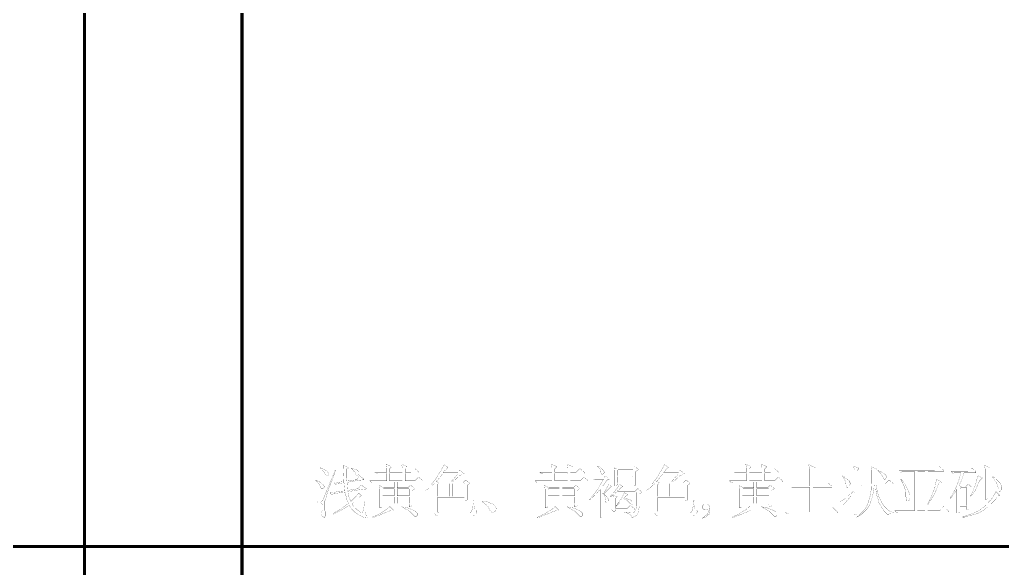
# Model space of a CAD drawing. Extents: x 94 to 452, y -72 to 1042.
# Drawn here: x 207.1 to 269.5, y 937.4 to 972.3 of the extents above; entities that cross this region are included whole.
import ezdxf

# ---------------------------------------------------------------- set-up
doc = ezdxf.new("R2010")
doc.units = 0
doc.header["$MEASUREMENT"] = 0
doc.layers.add('TREE_LAYER', color=7, linetype='Continuous')

msp = doc.modelspace()

# ---------------------------------------------------------------- linework, layer by layer
at = {"layer": 'TREE_LAYER'}
for points, const_width, elevation in [([(211.22612, 978.527106), (211.22612, 938.833945)], 0.2, 39.693161), ([(221.22612, 978.527106), (221.22612, 938.833945)], 0.2, 39.693161), ([(227.666272, 943.985825), (227.652547, 943.985825), (227.652547, 943.889747), (227.652547, 943.889747), (227.666272, 943.69759), (227.666272, 943.69759), (227.666272, 943.601511), (227.666272, 943.601511), (227.693723, 943.066217), (227.707449, 942.956413), (227.679998, 942.956413), (227.240782, 942.887786), (227.062351, 942.887786), (227.172155, 942.777982), (227.281958, 942.819158), (227.707449, 942.87406), (227.721174, 942.860335), (227.762351, 942.379943), (227.748625, 942.366217), (227.570194, 942.338766), (227.529017, 942.338766), (227.309409, 942.311315), (227.062351, 942.270139), (227.007449, 942.270139), (226.815292, 942.228962), (226.925096, 942.119158), (226.952547, 942.119158), (227.062351, 942.187786), (227.776076, 942.283864), (227.789802, 942.270139), (227.803527, 942.146609), (227.830978, 942.050531), (227.899605, 941.762296), (227.995684, 941.583864), (227.789802, 941.419158), (227.364311, 941.130923), (226.993723, 940.911315), (226.993723, 940.870139), (227.570194, 941.158374), (228.050586, 941.446609), (228.132939, 941.281904), (228.393723, 941.007394), (228.709409, 940.801511), (228.956468, 940.691707), (229.189802, 940.650531), (229.189802, 940.732884), (229.079998, 940.870139), (229.038821, 941.04857), (229.038821, 941.679943), (229.01137, 941.515237), (228.997645, 941.460335), (228.929017, 941.117198), (228.929017, 941.089747), (228.86039, 940.979943), (228.791762, 940.979943), (228.530978, 941.1721), (228.338821, 941.350531), (228.215292, 941.542688), (228.229017, 941.570139), (228.338821, 941.638766), (228.640782, 941.940727), (228.819213, 942.050531), (228.640782, 942.228962), (228.462351, 942.009354), (228.146664, 941.693668), (228.119213, 941.734845), (228.050586, 941.899551), (227.981958, 942.119158), (227.954507, 942.29759), (227.954507, 942.311315), (227.981958, 942.325041), (228.146664, 942.338766), (228.338821, 942.379943), (228.366272, 942.379943), (228.627056, 942.421119), (229.093723, 942.476021), (229.121174, 942.489747), (229.121174, 942.517198), (228.901566, 942.668178), (228.750586, 942.736805), (228.709409, 942.627002), (228.599605, 942.489747), (228.544704, 942.489747), (227.954507, 942.393668), (227.940782, 942.421119), (227.899605, 942.901511), (227.899605, 942.901511), (228.695684, 943.038766), (228.73686, 943.038766), (228.832939, 943.052492), (228.956468, 943.066217), (228.970194, 943.066217), (228.970194, 943.107394), (228.681958, 943.327002), (228.530978, 943.066217), (228.476076, 943.066217), (227.899605, 942.983864), (227.88588, 943.011315), (227.88588, 943.052492), (227.872155, 943.162296), (227.872155, 943.766217), (227.88588, 943.766217), (227.981958, 943.807394), (227.981958, 943.834845), (227.844704, 943.917198), (227.666272, 943.985825), (227.666272, 943.985825)], 0.01, 108), ([(230.383919, 944.054453), (230.383919, 944.054453), (230.383919, 944.040727), (230.425096, 943.821119), (230.425096, 943.546609), (230.41137, 943.546609), (229.656468, 943.546609), (229.766272, 943.436805), (229.793723, 943.436805), (229.8349, 943.477982), (230.41137, 943.477982), (230.425096, 943.464256), (230.425096, 942.99759), (230.41137, 942.99759), (229.354507, 942.99759), (229.464311, 942.887786), (229.505488, 942.887786), (229.546664, 942.928962), (230.891762, 942.928962), (230.891762, 942.915237), (230.891762, 942.558374), (230.891762, 942.558374), (230.232939, 942.558374), (229.944704, 942.709354), (229.98588, 942.462296), (229.98588, 941.281904), (230.068233, 941.281904), (230.123135, 941.309354), (230.164311, 941.350531), (230.164311, 941.487786), (230.164311, 941.501511), (231.838821, 941.501511), (231.852547, 941.487786), (231.852547, 941.350531), (231.893723, 941.350531), (231.989802, 941.391707), (232.030978, 941.419158), (232.030978, 942.379943), (232.168233, 942.476021), (232.181958, 942.489747), (232.181958, 942.517198), (231.962351, 942.709354), (231.921174, 942.709354), (231.770194, 942.558374), (231.083919, 942.558374), (231.083919, 942.558374), (231.083919, 942.915237), (231.083919, 942.928962), (232.730978, 942.928962), (232.730978, 942.99759), (232.470194, 943.217198), (232.429017, 943.217198), (232.209409, 942.99759), (231.591762, 942.99759), (231.591762, 942.99759), (231.591762, 943.464256), (231.591762, 943.477982), (232.470194, 943.477982), (232.470194, 943.546609), (232.223135, 943.766217), (232.181958, 943.766217), (231.962351, 943.546609), (231.591762, 943.546609), (231.591762, 943.546609), (231.591762, 943.766217), (231.701566, 943.876021), (231.701566, 943.917198), (231.523135, 943.985825), (231.372155, 944.054453), (231.372155, 944.054453), (231.372155, 944.040727), (231.413331, 943.821119), (231.413331, 943.546609), (231.399605, 943.546609), (230.603527, 943.546609), (230.603527, 943.546609), (230.603527, 943.766217), (230.713331, 943.876021), (230.713331, 943.917198), (230.5349, 943.985825), (230.383919, 944.054453), (230.383919, 944.054453)], 0.01, 108), ([(234.076076, 944.027002), (234.062351, 944.013276), (234.048625, 943.985825), (233.883919, 943.683864), (233.554507, 943.14857), (233.266272, 942.777982), (232.895684, 942.407394), (232.895684, 942.379943), (233.115292, 942.517198), (233.307449, 942.709354), (233.430978, 942.805433), (233.444704, 942.805433), (233.444704, 942.805433), (233.444704, 940.952492), (233.444704, 940.938766), (233.527056, 940.828962), (233.664311, 940.760335), (235.901566, 940.760335), (235.901566, 940.77406), (235.997645, 940.828962), (236.093723, 940.925041), (236.148625, 941.021119), (236.148625, 941.089747), (236.121174, 941.089747), (236.01137, 941.199551), (235.970194, 941.419158), (235.970194, 941.74857), (235.929017, 941.74857), (235.929017, 941.638766), (235.901566, 941.446609), (235.901566, 941.419158), (235.819213, 941.062296), (235.709409, 940.952492), (233.732939, 940.952492), (233.623135, 941.062296), (233.623135, 941.927002), (233.63686, 941.940727), (235.338821, 941.940727), (235.352547, 941.927002), (235.352547, 941.721119), (235.393723, 941.721119), (235.489802, 941.74857), (235.530978, 941.789747), (235.530978, 942.709354), (235.668233, 942.805433), (235.681958, 942.819158), (235.681958, 942.846609), (235.462351, 943.038766), (235.421174, 943.038766), (235.270194, 942.887786), (233.732939, 942.887786), (233.581958, 942.956413), (233.568233, 942.956413), (233.815292, 943.244649), (233.952547, 943.436805), (234.899605, 943.436805), (234.913331, 943.395629), (234.501566, 942.928962), (234.693723, 942.99759), (235.050586, 943.327002), (235.229017, 943.395629), (235.352547, 943.395629), (235.352547, 943.436805), (235.091762, 943.656413), (235.050586, 943.656413), (234.913331, 943.505433), (234.021174, 943.505433), (234.007449, 943.519158), (234.172155, 943.725041), (234.323135, 943.834845), (234.076076, 944.027002), (234.076076, 944.027002)], 0.01, 108), ([(240.883919, 944.054453), (240.883919, 944.054453), (240.883919, 944.040727), (240.925096, 943.821119), (240.925096, 943.546609), (240.91137, 943.546609), (240.156468, 943.546609), (240.266272, 943.436805), (240.293723, 943.436805), (240.3349, 943.477982), (240.91137, 943.477982), (240.925096, 943.464256), (240.925096, 942.99759), (240.91137, 942.99759), (239.854507, 942.99759), (239.964311, 942.887786), (240.005488, 942.887786), (240.046664, 942.928962), (241.391762, 942.928962), (241.391762, 942.915237), (241.391762, 942.558374), (241.391762, 942.558374), (240.732939, 942.558374), (240.444704, 942.709354), (240.48588, 942.462296), (240.48588, 941.281904), (240.568233, 941.281904), (240.623135, 941.309354), (240.664311, 941.350531), (240.664311, 941.487786), (240.664311, 941.501511), (242.338821, 941.501511), (242.352547, 941.487786), (242.352547, 941.350531), (242.393723, 941.350531), (242.489802, 941.391707), (242.530978, 941.419158), (242.530978, 942.379943), (242.668233, 942.476021), (242.681958, 942.489747), (242.681958, 942.517198), (242.462351, 942.709354), (242.421174, 942.709354), (242.270194, 942.558374), (241.583919, 942.558374), (241.583919, 942.558374), (241.583919, 942.915237), (241.583919, 942.928962), (243.230978, 942.928962), (243.230978, 942.99759), (242.970194, 943.217198), (242.929017, 943.217198), (242.709409, 942.99759), (242.091762, 942.99759), (242.091762, 942.99759), (242.091762, 943.464256), (242.091762, 943.477982), (242.970194, 943.477982), (242.970194, 943.546609), (242.723135, 943.766217), (242.681958, 943.766217), (242.462351, 943.546609), (242.091762, 943.546609), (242.091762, 943.546609), (242.091762, 943.766217), (242.201566, 943.876021), (242.201566, 943.917198), (242.023135, 943.985825), (241.872155, 944.054453), (241.872155, 944.054453), (241.872155, 944.040727), (241.913331, 943.821119), (241.913331, 943.546609), (241.899605, 943.546609), (241.103527, 943.546609), (241.103527, 943.546609), (241.103527, 943.766217), (241.213331, 943.876021), (241.213331, 943.917198), (241.0349, 943.985825), (240.883919, 944.054453), (240.883919, 944.054453)], 0.01, 108), ([(248.076076, 944.027002), (248.062351, 944.013276), (248.048625, 943.985825), (247.883919, 943.683864), (247.554507, 943.14857), (247.266272, 942.777982), (246.895684, 942.407394), (246.895684, 942.379943), (247.115292, 942.517198), (247.307449, 942.709354), (247.430978, 942.805433), (247.444704, 942.805433), (247.444704, 942.805433), (247.444704, 940.952492), (247.444704, 940.938766), (247.527056, 940.828962), (247.664311, 940.760335), (249.901566, 940.760335), (249.901566, 940.77406), (249.997645, 940.828962), (250.093723, 940.925041), (250.148625, 941.021119), (250.148625, 941.089747), (250.121174, 941.089747), (250.01137, 941.199551), (249.970194, 941.419158), (249.970194, 941.74857), (249.929017, 941.74857), (249.929017, 941.638766), (249.901566, 941.446609), (249.901566, 941.419158), (249.819213, 941.062296), (249.709409, 940.952492), (247.732939, 940.952492), (247.623135, 941.062296), (247.623135, 941.927002), (247.63686, 941.940727), (249.338821, 941.940727), (249.352547, 941.927002), (249.352547, 941.721119), (249.393723, 941.721119), (249.489802, 941.74857), (249.530978, 941.789747), (249.530978, 942.709354), (249.668233, 942.805433), (249.681958, 942.819158), (249.681958, 942.846609), (249.462351, 943.038766), (249.421174, 943.038766), (249.270194, 942.887786), (247.732939, 942.887786), (247.581958, 942.956413), (247.568233, 942.956413), (247.815292, 943.244649), (247.952547, 943.436805), (248.899605, 943.436805), (248.913331, 943.395629), (248.501566, 942.928962), (248.693723, 942.99759), (249.050586, 943.327002), (249.229017, 943.395629), (249.352547, 943.395629), (249.352547, 943.436805), (249.091762, 943.656413), (249.050586, 943.656413), (248.913331, 943.505433), (248.021174, 943.505433), (248.007449, 943.519158), (248.172155, 943.725041), (248.323135, 943.834845), (248.076076, 944.027002), (248.076076, 944.027002)], 0.01, 108), ([(253.23686, 944.054453), (253.23686, 944.054453), (253.23686, 944.040727), (253.278037, 943.821119), (253.278037, 943.546609), (253.264311, 943.546609), (252.509409, 943.546609), (252.619213, 943.436805), (252.646664, 943.436805), (252.687841, 943.477982), (253.264311, 943.477982), (253.278037, 943.464256), (253.278037, 942.99759), (253.264311, 942.99759), (252.207449, 942.99759), (252.317253, 942.887786), (252.358429, 942.887786), (252.399605, 942.928962), (253.744704, 942.928962), (253.744704, 942.915237), (253.744704, 942.558374), (253.744704, 942.558374), (253.08588, 942.558374), (252.797645, 942.709354), (252.838821, 942.462296), (252.838821, 941.281904), (252.921174, 941.281904), (252.976076, 941.309354), (253.017253, 941.350531), (253.017253, 941.487786), (253.017253, 941.501511), (254.691762, 941.501511), (254.705488, 941.487786), (254.705488, 941.350531), (254.746664, 941.350531), (254.842743, 941.391707), (254.883919, 941.419158), (254.883919, 942.379943), (255.021174, 942.476021), (255.0349, 942.489747), (255.0349, 942.517198), (254.815292, 942.709354), (254.774115, 942.709354), (254.623135, 942.558374), (253.93686, 942.558374), (253.93686, 942.558374), (253.93686, 942.915237), (253.93686, 942.928962), (255.583919, 942.928962), (255.583919, 942.99759), (255.323135, 943.217198), (255.281958, 943.217198), (255.062351, 942.99759), (254.444704, 942.99759), (254.444704, 942.99759), (254.444704, 943.464256), (254.444704, 943.477982), (255.323135, 943.477982), (255.323135, 943.546609), (255.076076, 943.766217), (255.0349, 943.766217), (254.815292, 943.546609), (254.444704, 943.546609), (254.444704, 943.546609), (254.444704, 943.766217), (254.554507, 943.876021), (254.554507, 943.917198), (254.376076, 943.985825), (254.225096, 944.054453), (254.225096, 944.054453), (254.225096, 944.040727), (254.266272, 943.821119), (254.266272, 943.546609), (254.252547, 943.546609), (253.456468, 943.546609), (253.456468, 943.546609), (253.456468, 943.766217), (253.566272, 943.876021), (253.566272, 943.917198), (253.387841, 943.985825), (253.23686, 944.054453), (253.23686, 944.054453)], 0.01, 108), ([(257.258429, 944.027002), (257.244704, 944.027002), (257.244704, 943.958374), (257.28588, 943.738766), (257.28588, 942.668178), (257.28588, 942.668178), (256.03686, 942.668178), (256.146664, 942.558374), (256.187841, 942.558374), (256.229017, 942.599551), (257.28588, 942.599551), (257.28588, 942.585825), (257.28588, 941.021119), (257.28588, 941.021119), (255.748625, 941.021119), (255.858429, 940.911315), (255.899605, 940.911315), (255.927056, 940.952492), (259.083919, 940.952492), (259.083919, 941.021119), (258.932939, 941.130923), (258.781958, 941.281904), (258.754507, 941.281904), (258.493723, 941.021119), (257.505488, 941.021119), (257.505488, 941.021119), (257.505488, 942.585825), (257.505488, 942.599551), (258.713331, 942.599551), (258.713331, 942.668178), (258.562351, 942.777982), (258.425096, 942.928962), (258.383919, 942.928962), (258.123135, 942.668178), (257.505488, 942.668178), (257.505488, 942.668178), (257.505488, 943.656413), (257.656468, 943.807394), (257.656468, 943.834845), (257.464311, 943.917198), (257.258429, 944.027002), (257.258429, 944.027002)], 0.01, 108), ([(268.417253, 943.985825), (268.403527, 943.985825), (268.403527, 943.958374), (268.444704, 943.738766), (268.444704, 941.830923), (268.513331, 941.830923), (268.581958, 941.858374), (268.623135, 941.899551), (268.623135, 943.69759), (268.732939, 943.807394), (268.732939, 943.834845), (268.554507, 943.917198), (268.417253, 943.985825), (268.417253, 943.985825)], 0.01, 108), ([(227.172155, 943.656413), (227.144704, 943.656413), (227.130978, 943.642688), (226.993723, 943.299551), (226.993723, 943.285825), (226.815292, 942.887786), (226.732939, 942.668178), (226.595684, 942.366217), (226.595684, 942.338766), (226.376076, 941.789747), (226.266272, 941.679943), (226.046664, 941.679943), (226.046664, 941.638766), (226.183919, 941.638766), (226.307449, 941.528962), (226.3349, 941.432884), (226.3349, 941.158374), (226.266272, 940.952492), (226.266272, 940.870139), (226.3349, 940.732884), (226.430978, 940.691707), (226.48588, 940.691707), (226.513331, 940.760335), (226.513331, 941.034845), (226.48588, 941.158374), (226.48588, 941.721119), (226.527056, 941.803472), (226.691762, 942.366217), (226.829017, 942.72308), (226.842743, 942.777982), (226.993723, 943.134845), (227.007449, 943.176021), (227.158429, 943.601511), (227.172155, 943.656413), (227.172155, 943.656413)], 0.01, 108), ([(226.197645, 943.834845), (226.183919, 943.834845), (226.307449, 943.725041), (226.444704, 943.546609), (226.527056, 943.395629), (226.581958, 943.299551), (226.595684, 943.285825), (226.664311, 943.285825), (226.732939, 943.395629), (226.732939, 943.477982), (226.664311, 943.57406), (226.444704, 943.725041), (226.197645, 943.834845), (226.197645, 943.834845)], 0.01, 108), ([(228.174115, 943.807394), (228.16039, 943.807394), (228.283919, 943.683864), (228.421174, 943.505433), (228.462351, 943.368178), (228.489802, 943.327002), (228.572155, 943.327002), (228.640782, 943.436805), (228.640782, 943.587786), (228.517253, 943.69759), (228.325096, 943.766217), (228.270194, 943.779943), (228.174115, 943.807394), (228.174115, 943.807394)], 0.01, 108), ([(230.603527, 943.464256), (230.603527, 943.477982), (231.399605, 943.477982), (231.413331, 943.464256), (231.413331, 942.99759), (231.399605, 942.99759), (230.603527, 942.99759), (230.603527, 942.99759), (230.603527, 943.464256), (230.603527, 943.464256)], 0.01, 108), ([(241.103527, 943.464256), (241.103527, 943.477982), (241.899605, 943.477982), (241.913331, 943.464256), (241.913331, 942.99759), (241.899605, 942.99759), (241.103527, 942.99759), (241.103527, 942.99759), (241.103527, 943.464256), (241.103527, 943.464256)], 0.01, 108), ([(243.807449, 943.944649), (243.793723, 943.944649), (243.876076, 943.876021), (243.972155, 943.711315), (243.98588, 943.683864), (244.013331, 943.546609), (244.095684, 943.395629), (244.123135, 943.395629), (244.232939, 943.505433), (244.232939, 943.587786), (244.164311, 943.683864), (244.013331, 943.84857), (243.807449, 943.944649), (243.807449, 943.944649)], 0.01, 108), ([(246.181958, 943.917198), (246.140782, 943.917198), (245.989802, 943.766217), (245.029017, 943.766217), (244.864311, 943.834845), (244.891762, 943.670139), (244.891762, 942.668178), (244.974115, 942.668178), (245.042743, 942.695629), (245.083919, 942.736805), (245.083919, 942.819158), (246.058429, 942.819158), (246.072155, 942.805433), (246.072155, 942.668178), (246.113331, 942.668178), (246.209409, 942.709354), (246.250586, 942.736805), (246.250586, 943.587786), (246.387841, 943.683864), (246.401566, 943.69759), (246.401566, 943.725041), (246.181958, 943.917198), (246.181958, 943.917198)], 0.01, 108), ([(245.11137, 943.683864), (245.11137, 943.69759), (246.058429, 943.69759), (246.072155, 943.683864), (246.072155, 943.327002), (246.058429, 943.327002), (245.083919, 943.327002), (245.083919, 943.327002), (245.083919, 943.656413), (245.11137, 943.683864), (245.11137, 943.683864)], 0.01, 108), ([(253.456468, 943.464256), (253.456468, 943.477982), (254.252547, 943.477982), (254.266272, 943.464256), (254.266272, 942.99759), (254.252547, 942.99759), (253.456468, 942.99759), (253.456468, 942.99759), (253.456468, 943.464256), (253.456468, 943.464256)], 0.01, 108), ([(260.099605, 943.944649), (260.08588, 943.944649), (260.08588, 943.930923), (260.127056, 943.711315), (260.127056, 942.283864), (260.127056, 942.283864), (260.113331, 942.283864), (260.08588, 942.338766), (259.852547, 942.132884), (259.729017, 942.050531), (259.564311, 941.885825), (259.358429, 941.74857), (259.207449, 941.679943), (259.427056, 941.460335), (259.948625, 942.077982), (260.127056, 942.256413), (260.127056, 942.256413), (260.127056, 940.842688), (260.195684, 940.842688), (260.264311, 940.870139), (260.305488, 940.911315), (260.305488, 943.656413), (260.415292, 943.766217), (260.415292, 943.807394), (260.23686, 943.876021), (260.099605, 943.944649), (260.099605, 943.944649)], 0.01, 108), ([(261.197645, 943.917198), (261.183919, 943.917198), (261.183919, 943.889747), (261.225096, 943.670139), (261.225096, 942.887786), (261.225096, 942.887786), (261.225096, 942.819158), (261.21137, 942.819158), (260.415292, 942.819158), (260.525096, 942.709354), (260.566272, 942.709354), (260.607449, 942.736805), (261.21137, 942.736805), (261.21137, 942.736805), (261.197645, 942.530923), (261.197645, 942.530923), (261.197645, 942.476021), (261.197645, 942.462296), (261.197645, 942.407394), (261.183919, 942.407394), (261.183919, 942.325041), (261.142743, 942.064256), (261.087841, 941.8721), (261.074115, 941.817198), (261.032939, 941.707394), (261.005488, 941.59759), (260.895684, 941.350531), (260.744704, 941.130923), (260.442743, 940.828962), (260.278037, 940.691707), (260.387841, 940.732884), (260.593723, 940.870139), (260.93686, 941.213276), (261.074115, 941.419158), (261.101566, 941.47406), (261.156468, 941.59759), (261.156468, 941.611315), (261.293723, 942.036805), (261.3349, 942.283864), (261.376076, 942.530923), (261.389802, 942.72308), (261.389802, 942.736805), (261.472155, 942.736805), (261.48588, 942.736805), (261.48588, 942.503472), (261.513331, 942.338766), (261.554507, 942.077982), (261.595684, 941.940727), (261.595684, 941.927002), (261.623135, 941.885825), (261.691762, 941.611315), (261.883919, 941.281904), (261.993723, 941.103472), (262.254507, 940.842688), (262.281958, 940.842688), (262.364311, 940.911315), (262.46039, 940.952492), (262.652547, 940.952492), (262.652547, 940.979943), (262.391762, 941.062296), (262.213331, 941.199551), (262.021174, 941.391707), (261.883919, 941.59759), (261.664311, 942.064256), (261.595684, 942.338766), (261.595684, 942.352492), (261.568233, 942.434845), (261.568233, 942.44857), (261.513331, 942.736805), (261.527056, 942.736805), (262.61137, 942.736805), (262.61137, 942.819158), (262.364311, 943.038766), (262.323135, 943.038766), (262.103527, 942.819158), (261.403527, 942.819158), (261.403527, 942.846609), (261.403527, 942.887786), (261.403527, 943.615237), (261.513331, 943.725041), (261.513331, 943.766217), (261.3349, 943.834845), (261.197645, 943.917198), (261.197645, 943.917198)], 0.01, 108), ([(261.63686, 943.656413), (261.623135, 943.656413), (261.746664, 943.532884), (261.883919, 943.354453), (261.966272, 943.203472), (262.021174, 943.107394), (262.0349, 943.107394), (262.103527, 943.107394), (262.172155, 943.217198), (262.172155, 943.285825), (262.103527, 943.395629), (261.883919, 943.546609), (261.63686, 943.656413), (261.63686, 943.656413)], 0.01, 108), ([(265.5349, 943.917198), (265.493723, 943.917198), (265.232939, 943.656413), (262.968233, 943.656413), (263.078037, 943.546609), (263.119213, 943.546609), (263.146664, 943.587786), (263.956468, 943.587786), (263.956468, 943.57406), (263.956468, 941.103472), (263.956468, 941.089747), (262.707449, 941.089747), (262.817253, 940.979943), (262.858429, 940.979943), (262.899605, 941.021119), (266.11137, 941.021119), (266.11137, 941.089747), (265.974115, 941.199551), (265.823135, 941.350531), (265.781958, 941.350531), (265.5349, 941.089747), (264.807449, 941.089747), (264.793723, 941.103472), (264.793723, 941.460335), (264.972155, 941.734845), (264.98588, 941.762296), (265.191762, 942.105433), (265.383919, 942.517198), (265.383919, 942.530923), (265.452547, 942.736805), (265.521174, 942.87406), (265.5349, 942.887786), (265.644704, 942.887786), (265.644704, 942.928962), (265.630978, 942.928962), (265.342743, 943.107394), (265.342743, 943.066217), (265.274115, 942.681904), (265.26039, 942.654453), (265.232939, 942.517198), (265.164311, 942.379943), (265.013331, 941.968178), (264.807449, 941.570139), (264.793723, 941.583864), (264.793723, 943.57406), (264.807449, 943.587786), (265.823135, 943.587786), (265.823135, 943.656413), (265.672155, 943.766217), (265.5349, 943.917198), (265.5349, 943.917198)], 0.01, 108), ([(264.1349, 943.57406), (264.148625, 943.587786), (264.615292, 943.587786), (264.615292, 943.57406), (264.615292, 941.103472), (264.615292, 941.089747), (264.148625, 941.089747), (264.1349, 941.103472), (264.1349, 943.57406), (264.1349, 943.57406)], 0.01, 108), ([(267.607449, 943.807394), (267.566272, 943.807394), (267.346664, 943.587786), (266.289802, 943.587786), (266.399605, 943.477982), (266.427056, 943.477982), (266.468233, 943.505433), (266.893723, 943.505433), (266.893723, 943.505433), (266.797645, 943.176021), (266.797645, 943.134845), (266.756468, 943.025041), (266.729017, 942.915237), (266.619213, 942.654453), (266.509409, 942.379943), (266.248625, 941.981904), (266.207449, 941.899551), (266.207449, 941.899551), (266.248625, 941.899551), (266.262351, 941.913276), (266.53686, 942.283864), (266.646664, 942.462296), (266.646664, 942.462296), (266.646664, 940.952492), (266.742743, 940.952492), (266.797645, 940.979943), (266.838821, 941.021119), (266.838821, 941.350531), (266.838821, 941.350531), (267.264311, 941.350531), (267.278037, 941.350531), (267.278037, 941.1721), (267.319213, 941.1721), (267.415292, 941.199551), (267.456468, 941.240727), (267.456468, 942.44857), (267.566272, 942.558374), (267.566272, 942.599551), (267.387841, 942.777982), (267.346664, 942.777982), (267.195684, 942.627002), (266.9349, 942.627002), (266.783919, 942.695629), (266.783919, 942.709354), (266.948625, 943.025041), (267.058429, 943.354453), (267.058429, 943.409354), (267.099605, 943.505433), (267.854507, 943.505433), (267.854507, 943.587786), (267.607449, 943.807394), (267.607449, 943.807394)], 0.01, 108), ([(225.909409, 943.038766), (225.895684, 943.038766), (226.019213, 942.915237), (226.156468, 942.736805), (226.225096, 942.585825), (226.293723, 942.489747), (226.293723, 942.489747), (226.376076, 942.489747), (226.444704, 942.585825), (226.444704, 942.668178), (226.376076, 942.777982), (226.156468, 942.928962), (225.909409, 943.038766), (225.909409, 943.038766)], 0.01, 108), ([(233.691762, 942.805433), (233.705488, 942.819158), (234.391762, 942.819158), (234.391762, 942.805433), (234.391762, 942.009354), (234.391762, 942.009354), (233.63686, 942.009354), (233.623135, 942.009354), (233.623135, 942.736805), (233.691762, 942.805433), (233.691762, 942.805433)], 0.01, 108), ([(234.583919, 942.805433), (234.583919, 942.819158), (235.338821, 942.819158), (235.352547, 942.805433), (235.352547, 942.009354), (235.338821, 942.009354), (234.583919, 942.009354), (234.583919, 942.009354), (234.583919, 942.805433), (234.583919, 942.805433)], 0.01, 108), ([(244.274115, 943.327002), (244.274115, 943.313276), (244.246664, 943.230923), (244.219213, 943.176021), (243.43686, 943.176021), (243.546664, 943.066217), (243.574115, 943.066217), (243.615292, 943.107394), (244.191762, 943.107394), (244.191762, 943.107394), (243.944704, 942.668178), (243.656468, 942.228962), (243.327056, 941.830923), (243.327056, 941.789747), (243.697645, 942.132884), (243.752547, 942.187786), (243.958429, 942.434845), (243.972155, 942.44857), (243.98588, 942.44857), (243.98588, 940.691707), (244.054507, 940.691707), (244.123135, 940.760335), (244.123135, 942.215237), (244.13686, 942.228962), (244.13686, 942.215237), (244.246664, 942.077982), (244.315292, 941.8721), (244.342743, 941.693668), (244.342743, 941.638766), (244.383919, 941.611315), (244.425096, 941.611315), (244.5349, 941.721119), (244.5349, 941.789747), (244.425096, 941.968178), (244.205488, 942.187786), (244.232939, 942.187786), (244.603527, 942.558374), (244.713331, 942.627002), (244.603527, 942.709354), (244.5349, 942.777982), (244.301566, 942.366217), (244.205488, 942.201511), (244.191762, 942.201511), (244.123135, 942.228962), (244.123135, 942.627002), (244.123135, 942.640727), (244.205488, 942.736805), (244.342743, 942.956413), (244.493723, 943.107394), (244.562351, 943.107394), (244.479998, 943.189747), (244.274115, 943.327002), (244.274115, 943.327002)], 0.01, 108), ([(245.193723, 942.777982), (245.179998, 942.764256), (245.152547, 942.668178), (244.891762, 942.29759), (244.603527, 941.981904), (244.603527, 941.968178), (244.713331, 942.009354), (244.781958, 942.077982), (244.795684, 942.064256), (244.823135, 941.913276), (244.823135, 941.309354), (244.713331, 941.199551), (244.713331, 941.1721), (244.864311, 941.021119), (244.974115, 941.130923), (244.974115, 941.1721), (246.140782, 941.1721), (246.140782, 941.240727), (245.921174, 941.419158), (245.879998, 941.419158), (245.701566, 941.240727), (244.974115, 941.240727), (244.974115, 941.240727), (244.974115, 941.899551), (245.083919, 941.968178), (244.905488, 942.050531), (244.795684, 942.077982), (244.795684, 942.091707), (245.001566, 942.283864), (245.001566, 942.270139), (245.509409, 942.270139), (245.523135, 942.256413), (245.330978, 941.858374), (245.001566, 941.432884), (245.001566, 941.391707), (245.481958, 941.858374), (245.66039, 941.789747), (245.921174, 941.528962), (245.989802, 941.501511), (246.030978, 941.528962), (246.030978, 941.679943), (246.017253, 941.693668), (245.893723, 941.789747), (245.550586, 941.899551), (245.523135, 941.940727), (245.632939, 942.050531), (245.742743, 942.119158), (245.523135, 942.256413), (245.53686, 942.270139), (246.278037, 942.270139), (246.291762, 942.256413), (246.291762, 941.405433), (246.250586, 941.1721), (246.209409, 941.130923), (246.181958, 941.021119), (246.168233, 941.021119), (246.072155, 940.979943), (245.921174, 940.979943), (245.550586, 941.021119), (245.550586, 940.979943), (245.632939, 940.979943), (245.921174, 940.842688), (245.989802, 940.691707), (246.08588, 940.691707), (246.278037, 940.801511), (246.401566, 940.979943), (246.429017, 941.117198), (246.442743, 941.227002), (246.470194, 941.391707), (246.470194, 942.160335), (246.607449, 942.256413), (246.621174, 942.270139), (246.621174, 942.29759), (246.401566, 942.489747), (246.36039, 942.489747), (246.209409, 942.338766), (245.070194, 942.338766), (245.070194, 942.338766), (245.083919, 942.366217), (245.2349, 942.489747), (245.344704, 942.599551), (245.413331, 942.627002), (245.330978, 942.709354), (245.193723, 942.777982), (245.193723, 942.777982)], 0.01, 108), ([(245.083919, 943.244649), (245.083919, 943.258374), (246.058429, 943.258374), (246.072155, 943.244649), (246.072155, 942.887786), (246.058429, 942.887786), (245.083919, 942.887786), (245.083919, 942.887786), (245.083919, 943.244649), (245.083919, 943.244649)], 0.01, 108), ([(247.691762, 942.805433), (247.705488, 942.819158), (248.391762, 942.819158), (248.391762, 942.805433), (248.391762, 942.009354), (248.391762, 942.009354), (247.63686, 942.009354), (247.623135, 942.009354), (247.623135, 942.736805), (247.691762, 942.805433), (247.691762, 942.805433)], 0.01, 108), ([(248.583919, 942.805433), (248.583919, 942.819158), (249.338821, 942.819158), (249.352547, 942.805433), (249.352547, 942.009354), (249.338821, 942.009354), (248.583919, 942.009354), (248.583919, 942.009354), (248.583919, 942.805433), (248.583919, 942.805433)], 0.01, 108), ([(259.358429, 943.327002), (259.358429, 943.327002), (259.372155, 943.313276), (259.578037, 942.956413), (259.605488, 942.72308), (259.646664, 942.599551), (259.646664, 942.599551), (259.729017, 942.599551), (259.81137, 942.681904), (259.866272, 942.777982), (259.866272, 942.860335), (259.797645, 942.99759), (259.770194, 943.025041), (259.578037, 943.176021), (259.440782, 943.285825), (259.358429, 943.327002), (259.358429, 943.327002)], 0.01, 108), ([(263.119213, 943.107394), (263.078037, 943.107394), (263.256468, 942.750531), (263.366272, 942.421119), (263.407449, 942.242688), (263.407449, 941.981904), (263.421174, 941.954453), (263.448625, 941.74857), (263.476076, 941.721119), (263.558429, 941.721119), (263.627056, 941.789747), (263.668233, 941.885825), (263.668233, 942.091707), (263.58588, 942.311315), (263.379998, 942.736805), (263.187841, 943.025041), (263.119213, 943.107394), (263.119213, 943.107394)], 0.01, 108), ([(267.978037, 943.327002), (267.964311, 943.313276), (267.827056, 942.736805), (267.744704, 942.599551), (267.6349, 942.270139), (267.538821, 942.091707), (267.497645, 942.009354), (267.525096, 942.009354), (267.538821, 942.02308), (267.827056, 942.407394), (268.074115, 942.99759), (268.225096, 943.14857), (268.266272, 943.14857), (268.252547, 943.189747), (267.978037, 943.327002), (267.978037, 943.327002)], 0.01, 108), ([(268.966272, 943.258374), (268.883919, 943.258374), (268.966272, 943.176021), (269.130978, 942.928962), (269.144704, 942.901511), (269.213331, 942.750531), (269.281958, 942.503472), (269.281958, 942.379943), (269.323135, 942.338766), (269.391762, 942.338766), (269.501566, 942.476021), (269.501566, 942.640727), (269.432939, 942.777982), (269.364311, 942.887786), (269.117253, 943.121119), (268.966272, 943.258374), (268.966272, 943.258374)], 0.01, 108), ([(230.191762, 942.476021), (230.205488, 942.489747), (230.891762, 942.489747), (230.891762, 942.476021), (230.891762, 942.050531), (230.891762, 942.050531), (230.164311, 942.050531), (230.164311, 942.050531), (230.164311, 942.44857), (230.191762, 942.476021), (230.191762, 942.476021)], 0.01, 108), ([(231.083919, 942.476021), (231.083919, 942.489747), (231.838821, 942.489747), (231.852547, 942.476021), (231.852547, 942.050531), (231.838821, 942.050531), (231.083919, 942.050531), (231.083919, 942.050531), (231.083919, 942.476021), (231.083919, 942.476021)], 0.01, 108), ([(240.691762, 942.476021), (240.705488, 942.489747), (241.391762, 942.489747), (241.391762, 942.476021), (241.391762, 942.050531), (241.391762, 942.050531), (240.664311, 942.050531), (240.664311, 942.050531), (240.664311, 942.44857), (240.691762, 942.476021), (240.691762, 942.476021)], 0.01, 108), ([(241.583919, 942.476021), (241.583919, 942.489747), (242.338821, 942.489747), (242.352547, 942.476021), (242.352547, 942.050531), (242.338821, 942.050531), (241.583919, 942.050531), (241.583919, 942.050531), (241.583919, 942.476021), (241.583919, 942.476021)], 0.01, 108), ([(253.044704, 942.476021), (253.058429, 942.489747), (253.744704, 942.489747), (253.744704, 942.476021), (253.744704, 942.050531), (253.744704, 942.050531), (253.017253, 942.050531), (253.017253, 942.050531), (253.017253, 942.44857), (253.044704, 942.476021), (253.044704, 942.476021)], 0.01, 108), ([(253.93686, 942.476021), (253.93686, 942.489747), (254.691762, 942.489747), (254.705488, 942.476021), (254.705488, 942.050531), (254.691762, 942.050531), (253.93686, 942.050531), (253.93686, 942.050531), (253.93686, 942.476021), (253.93686, 942.476021)], 0.01, 108), ([(266.907449, 942.558374), (266.907449, 942.558374), (267.264311, 942.558374), (267.278037, 942.558374), (267.278037, 941.432884), (267.264311, 941.419158), (266.838821, 941.419158), (266.838821, 941.432884), (266.838821, 942.489747), (266.907449, 942.558374), (266.907449, 942.558374)], 0.01, 108), ([(269.144704, 942.29759), (269.103527, 942.29759), (269.062351, 942.187786), (268.883919, 941.899551), (268.732939, 941.721119), (268.472155, 941.446609), (268.403527, 941.350531), (268.225096, 941.240727), (268.087841, 941.130923), (267.717253, 940.952492), (267.099605, 940.732884), (267.017253, 940.732884), (267.017253, 940.691707), (267.127056, 940.691707), (267.346664, 940.760335), (267.676076, 940.842688), (267.991762, 940.938766), (268.3349, 941.130923), (268.581958, 941.309354), (269.117253, 941.830923), (269.172155, 941.940727), (269.281958, 942.050531), (269.364311, 942.050531), (269.364311, 942.077982), (269.144704, 942.29759), (269.144704, 942.29759)], 0.01, 108), ([(230.164311, 941.968178), (230.164311, 941.968178), (230.891762, 941.968178), (230.891762, 941.968178), (230.891762, 941.570139), (230.891762, 941.570139), (230.164311, 941.570139), (230.164311, 941.570139), (230.164311, 941.968178), (230.164311, 941.968178)], 0.01, 108), ([(231.083919, 941.968178), (231.083919, 941.968178), (231.838821, 941.968178), (231.852547, 941.968178), (231.852547, 941.570139), (231.838821, 941.570139), (231.083919, 941.570139), (231.083919, 941.570139), (231.083919, 941.968178), (231.083919, 941.968178)], 0.01, 108), ([(236.697645, 941.721119), (236.670194, 941.721119), (236.464311, 941.679943), (236.8349, 941.419158), (237.013331, 941.062296), (237.123135, 940.979943), (237.342743, 941.062296), (237.383919, 941.281904), (237.246664, 941.487786), (236.697645, 941.721119), (236.697645, 941.721119)], 0.01, 108), ([(240.664311, 941.968178), (240.664311, 941.968178), (241.391762, 941.968178), (241.391762, 941.968178), (241.391762, 941.570139), (241.391762, 941.570139), (240.664311, 941.570139), (240.664311, 941.570139), (240.664311, 941.968178), (240.664311, 941.968178)], 0.01, 108), ([(241.583919, 941.968178), (241.583919, 941.968178), (242.338821, 941.968178), (242.352547, 941.968178), (242.352547, 941.570139), (242.338821, 941.570139), (241.583919, 941.570139), (241.583919, 941.570139), (241.583919, 941.968178), (241.583919, 941.968178)], 0.01, 108), ([(250.793723, 941.501511), (250.574115, 941.501511), (250.464311, 941.391707), (250.464311, 941.281904), (250.574115, 941.1721), (250.793723, 941.199551), (250.876076, 941.089747), (250.793723, 940.870139), (250.464311, 940.62308), (250.656468, 940.691707), (250.903527, 940.870139), (250.958429, 941.130923), (250.944704, 941.309354), (250.889802, 941.446609), (250.793723, 941.501511), (250.793723, 941.501511)], 0.01, 108), ([(253.017253, 941.968178), (253.017253, 941.968178), (253.744704, 941.968178), (253.744704, 941.968178), (253.744704, 941.570139), (253.744704, 941.570139), (253.017253, 941.570139), (253.017253, 941.570139), (253.017253, 941.968178), (253.017253, 941.968178)], 0.01, 108), ([(253.93686, 941.968178), (253.93686, 941.968178), (254.691762, 941.968178), (254.705488, 941.968178), (254.705488, 941.570139), (254.691762, 941.570139), (253.93686, 941.570139), (253.93686, 941.570139), (253.93686, 941.968178), (253.93686, 941.968178)], 0.01, 108), ([(230.644704, 941.350531), (230.603527, 941.350531), (230.397645, 941.1721), (230.205488, 941.062296), (229.98588, 940.911315), (229.505488, 940.691707), (229.505488, 940.650531), (229.587841, 940.664256), (229.807449, 940.77406), (230.027056, 940.842688), (230.342743, 940.979943), (230.713331, 941.130923), (230.864311, 941.130923), (230.644704, 941.350531), (230.644704, 941.350531)], 0.01, 108), ([(231.38588, 941.350531), (231.372155, 941.350531), (231.715292, 941.158374), (231.879998, 941.062296), (232.209409, 940.732884), (232.291762, 940.732884), (232.36039, 940.801511), (232.36039, 940.952492), (232.209409, 941.089747), (231.962351, 941.199551), (231.742743, 941.281904), (231.66039, 941.295629), (231.38588, 941.350531), (231.38588, 941.350531)], 0.01, 108), ([(241.144704, 941.350531), (241.103527, 941.350531), (240.897645, 941.1721), (240.705488, 941.062296), (240.48588, 940.911315), (240.005488, 940.691707), (240.005488, 940.650531), (240.087841, 940.664256), (240.307449, 940.77406), (240.527056, 940.842688), (240.842743, 940.979943), (241.213331, 941.130923), (241.364311, 941.130923), (241.144704, 941.350531), (241.144704, 941.350531)], 0.01, 108), ([(241.88588, 941.350531), (241.872155, 941.350531), (242.215292, 941.158374), (242.379998, 941.062296), (242.709409, 940.732884), (242.791762, 940.732884), (242.86039, 940.801511), (242.86039, 940.952492), (242.709409, 941.089747), (242.462351, 941.199551), (242.242743, 941.281904), (242.16039, 941.295629), (241.88588, 941.350531), (241.88588, 941.350531)], 0.01, 108), ([(253.497645, 941.350531), (253.456468, 941.350531), (253.250586, 941.1721), (253.058429, 941.062296), (252.838821, 940.911315), (252.358429, 940.691707), (252.358429, 940.650531), (252.440782, 940.664256), (252.66039, 940.77406), (252.879998, 940.842688), (253.195684, 940.979943), (253.566272, 941.130923), (253.717253, 941.130923), (253.497645, 941.350531), (253.497645, 941.350531)], 0.01, 108), ([(254.238821, 941.350531), (254.225096, 941.350531), (254.568233, 941.158374), (254.732939, 941.062296), (255.062351, 940.732884), (255.144704, 940.732884), (255.213331, 940.801511), (255.213331, 940.952492), (255.062351, 941.089747), (254.815292, 941.199551), (254.595684, 941.281904), (254.513331, 941.295629), (254.238821, 941.350531), (254.238821, 941.350531)], 0.01, 108), ([(206.22612, 938.833945), (211.22612, 938.833945)], 0.2, 5), ([(211.22612, 938.833945), (211.22612, 908.832322)], 0.2, 30.001623), ([(211.22612, 938.833945), (221.22612, 938.833945)], 0.2, 10), ([(221.22612, 938.833945), (221.22612, 908.832322)], 0.2, 30.001623), ([(221.22612, 938.833945), (399.22612, 938.833945)], 0.2, 178)]:
    msp.add_lwpolyline(points, dxfattribs=dict(at, const_width=const_width, elevation=elevation))

doc.saveas('drawing.dxf')
